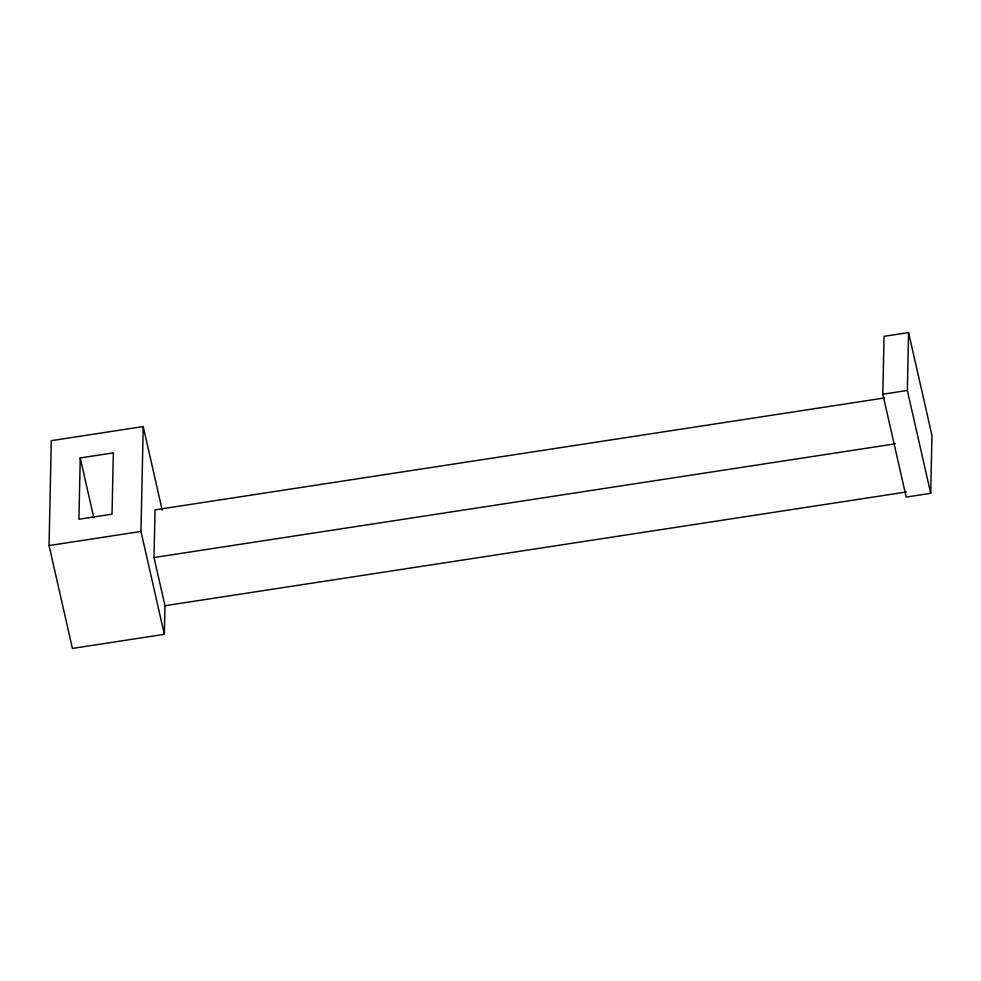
<?xml version="1.0" encoding="UTF-8"?>
<svg xmlns="http://www.w3.org/2000/svg" width="981" height="981" viewBox="0 0 981 981"><rect width="100%" height="100%" fill="white"/><g stroke="black" fill="none" stroke-linecap="round" stroke-linejoin="round"><path stroke-width="1.47" d="M884.273 397.992L155.035 509.862L154.017 557.539L164.967 605.718L164.354 634.327L72.422 648.429L49.05 545.559L51.282 440.665L143.214 426.563L162.184 510.046M80.234 457.943L78.934 519.243L112.03 514.167L113.33 452.866L80.234 457.943L93.784 517.588M164.354 634.327L140.982 531.457L143.214 426.563M882.826 394.227L884.065 336.324L908.578 332.571L931.95 435.441L930.711 493.333L906.199 497.097L882.826 394.227L907.339 390.463L908.578 332.571M49.05 545.559L140.982 531.457M154.017 557.539L895.359 443.804M164.967 605.718L906.309 491.996M907.339 390.463L930.711 493.333"/></g></svg>
